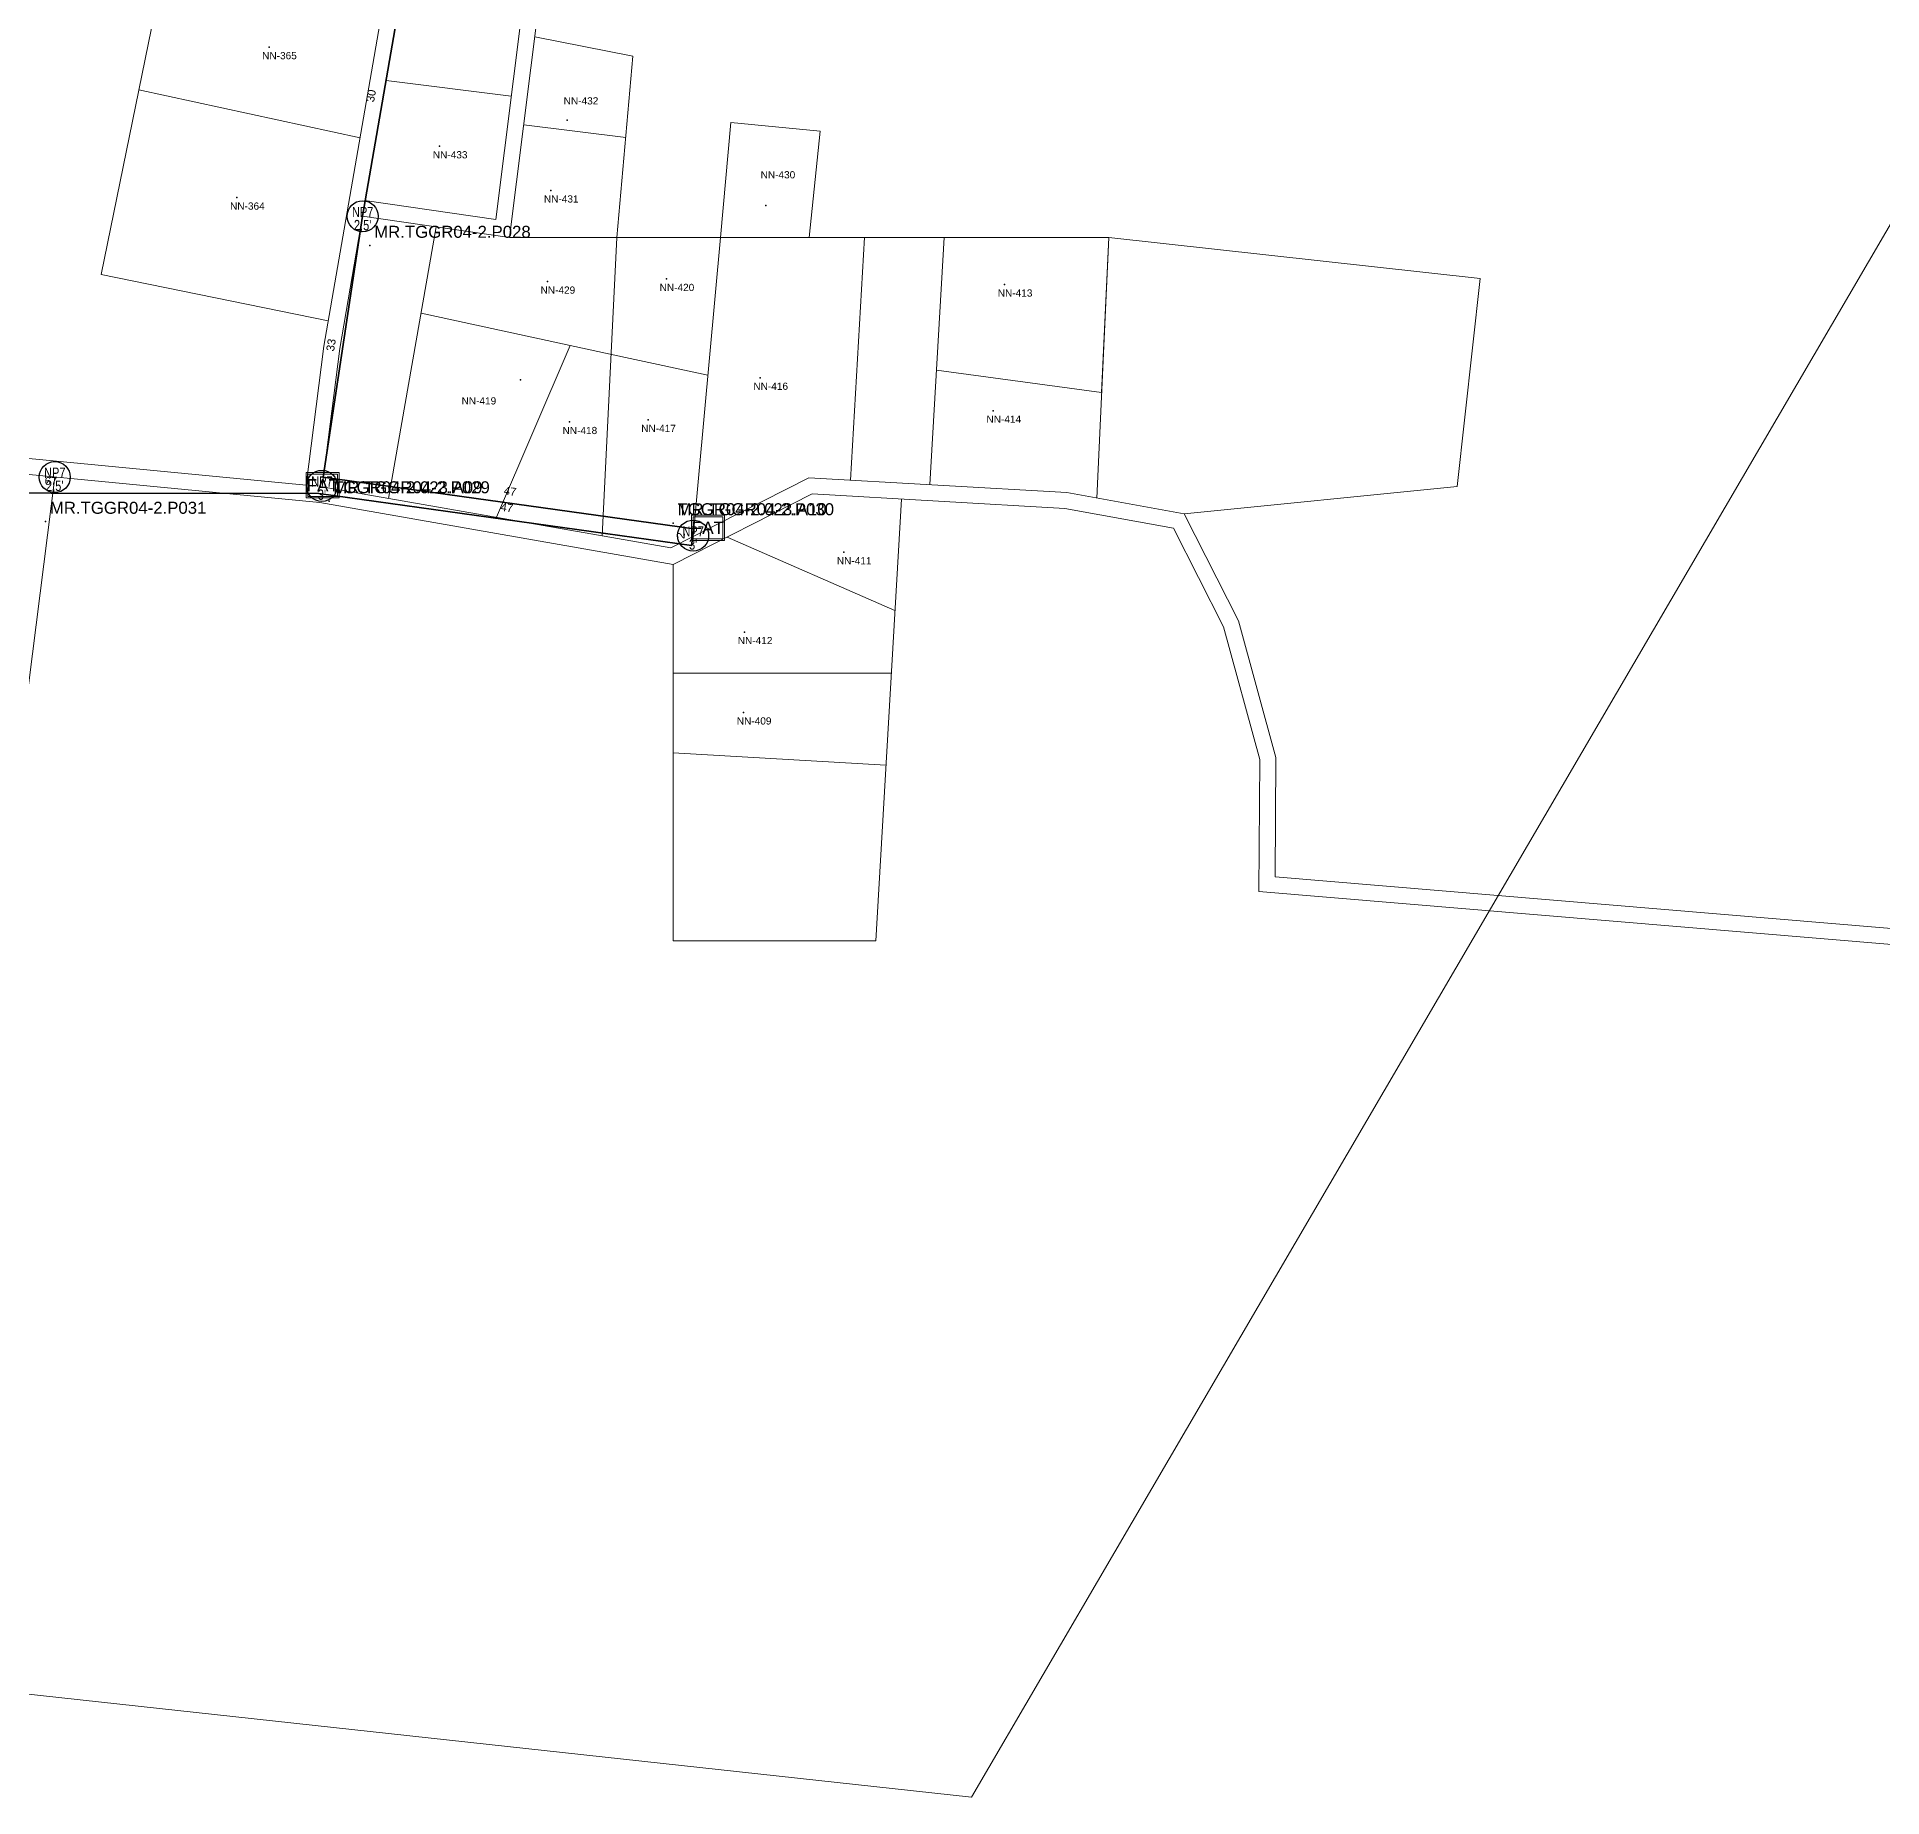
# Model space of a CAD drawing. Header units: metres. Extents: x -2567 to -1147, y 1126 to 2045.
# Drawn here: x -1784.1 to -1553.5, y 1125.7 to 1345.7 of the extents above; entities that cross this region are included whole.
import ezdxf
from ezdxf.enums import TextEntityAlignment as Align

# ---------------------------------------------------------------- set-up
doc = ezdxf.new("R2010")
doc.units = ezdxf.units.M
for name, color, linetype, lineweight in [('BASIC MAP', 7, 'Continuous', 9), ('BOUNDARY FDT 1', 1, 'Continuous', 18), ('FAT', 40, 'Continuous', 9), ('FO 48 CORE', 204, 'Continuous', 35), ('HOME', 7, 'Continuous', 9)]:
    doc.layers.add(name, color=color, linetype=linetype, lineweight=lineweight)
for name, color, linetype in [('BASIC MAP_PT', 7, 'Continuous'), ('BASIC MAP_PT_NUM', 7, 'Continuous'), ('Home Number RW 01 FDT 2', 6, 'Continuous'), ('Label', 130, 'Continuous'), ('NEW POLE 7m (3 inches) FDT 2', 4, 'Continuous'), ('NEW POLE 7M 2.5INCH FDT 2', 212, 'Continuous')]:
    doc.layers.add(name, color=color, linetype=linetype)
doc.styles.get("Standard").update_dxf_attribs({"font": 'arial.ttf'})
doc.styles.add('Title Block 3', font='dgn003.shx')

# ---------------------------------------------------------------- blocks, each defined once
blk = doc.blocks.new('*U68')
at = {"color": 0, "linetype": 'ByBlock', "lineweight": -2}
blk.add_circle((0, 0), 2.24, dxfattribs=at)
at = {"color": 0, "linetype": 'ByBlock', "lineweight": -2, "style": 'Title Block 3', "width": 0.799091}
for s, p in [('NP7', (0, 0.62)), ("3'", (0, -1.27))]:
    blk.add_text(s, height=1.488, dxfattribs=at).set_placement(p, align=Align.MIDDLE_CENTER)
blk = doc.blocks.new('*U70')
at = {"color": 0, "linetype": 'ByBlock', "lineweight": -2}
blk.add_circle((0, 0), 2.24, dxfattribs=at)
at = {"color": 0, "linetype": 'ByBlock', "lineweight": -2, "style": 'Title Block 3', "width": 0.799091}
for s, p in [('NP7', (0, 0.62)), ("2,5'", (0, -1.27))]:
    blk.add_text(s, height=1.488, dxfattribs=at).set_placement(p, align=Align.MIDDLE_CENTER)

msp = doc.modelspace()

# ---------------------------------------------------------------- linework, layer by layer
at = {"layer": 'BASIC MAP', "lineweight": 0}
for points in [[(-1553.42, 1413.24), (-1594.61, 1415.93), (-1638.49, 1410.55), (-1654.91, 1402.71), (-1655.89, 1371.81), (-1660.56, 1371.56), (-1671.35, 1373.03), (-1673.31, 1363.48), (-1683.61, 1355.87), (-1705.19, 1350.24), (-1720.26, 1356.21), (-1721.51, 1348.82), (-1725.04, 1320.65), (-1743.41, 1323.3), (-1746.27, 1306.79), (-1748.49, 1289.5), (-1704.91, 1281.86), (-1687.64, 1290.63), (-1655.42, 1288.77), (-1640.76, 1286.13), (-1633.97, 1272.73), (-1629.27, 1255.67), (-1629.38, 1240.76), (-1525.54, 1232.04)], [(-2023.46, 1301.49), (-1999.7, 1300.46), (-1983.27, 1297.33), (-1954.92, 1284.91), (-1924.81, 1278.72), (-1842.15, 1264.57), (-1832.14, 1284.78), (-1809.93, 1290.18), (-1787.28, 1293.24), (-1750.48, 1289.69), (-1748.25, 1307.09), (-1739.24, 1359.15), (-1734.35, 1366.61), (-1749.49, 1378.66), (-1773.57, 1382.9), (-1788.11, 1385.52), (-1787.78, 1394.07), (-1791.5, 1394.76), (-1826.93, 1387.92), (-1835.29, 1387.25), (-1852.6, 1392.87), (-1861.18, 1393.99), (-1873.94, 1390.59), (-1890.46, 1378.78)], [(-1743.13, 1325.28), (-1726.77, 1322.92), (-1723.49, 1349.11), (-1722.16, 1356.96), (-1733.44, 1364.34), (-1737.33, 1358.4), (-1743.07, 1325.27)], [(-2024.35, 1299.53), (-1999.94, 1298.47), (-1983.87, 1295.4), (-1955.53, 1282.99), (-1925.19, 1276.75), (-1841.02, 1262.34), (-1830.76, 1283.05), (-1809.55, 1288.21), (-1787.24, 1291.23), (-1748.75, 1287.51), (-1704.6, 1279.77), (-1687.22, 1288.6), (-1655.66, 1286.78), (-1642.09, 1284.34), (-1635.84, 1272.01), (-1631.27, 1255.41), (-1631.4, 1238.92), (-1525.95, 1230.07), (-1534.57, 1189.51), (-1536.35, 1155.98)]]:
    msp.add_lwpolyline(points, dxfattribs=at)
at = {"layer": 'BASIC MAP_PT'}
for p in [(-1755.11, 1344.45), (-1717.86, 1335.32), (-1733.79, 1332.06), (-1719.9, 1326.53), (-1759.12, 1325.64), (-1693.03, 1324.64), (-1742.5, 1319.63), (-1720.32, 1315.14), (-1705.44, 1315.47), (-1663.19, 1314.77), (-1723.69, 1302.87), (-1693.72, 1303.13), (-1664.6, 1299), (-1717.57, 1297.6), (-1707.74, 1297.86), (-1747.61, 1287.7), (-1747.61, 1287.7), (-1783.03, 1285.14), (-1704.59, 1284.96), (-1704.59, 1284.96), (-1683.29, 1281.31), (-1695.67, 1271.34), (-1695.8, 1261.3)]:
    msp.add_point(p, dxfattribs=at)
at = {"layer": 'BOUNDARY FDT 1'}
msp.add_lwpolyline([(-1660.23, 1639.76), (-1481.41, 1443.99), (-1667.34, 1125.73), (-2420.4, 1207.97), (-2566.74, 1457.4), (-2517.96, 1564.7), (-2246.18, 1543.79), (-1660.23, 1639.76)], dxfattribs=at)
at = {"layer": 'FAT', "transparency": 16777216, "flags": 128}
for points in [[(-1750.45, 1288.1), (-1746.36, 1288.1), (-1746.36, 1291.26), (-1750.45, 1291.26)], [(-1750.25, 1288.3), (-1746.56, 1288.3), (-1746.56, 1291.06), (-1750.25, 1291.06)], [(-1702.3, 1282.78), (-1698.21, 1282.78), (-1698.21, 1285.94), (-1702.3, 1285.94)], [(-1702.1, 1282.98), (-1698.41, 1282.98), (-1698.41, 1285.74), (-1702.1, 1285.74)]]:
    msp.add_lwpolyline(points, close=True, dxfattribs=at)
at = {"layer": 'FO 48 CORE'}
msp.add_lwpolyline([(-1738.31, 1352.89), (-1743.41, 1323.3), (-1748.34, 1290.68), (-1702.03, 1284.22), (-1702.31, 1282.15), (-1748.89, 1288.66), (-1815.86, 1288.74), (-1841.88, 1266.86), (-1853.97, 1235.12), (-1861.27, 1204.01), (-1863.04, 1204.69), (-1855.89, 1235.2), (-1843.42, 1268.05), (-1870.52, 1269.42), (-1915.78, 1277.28), (-1961.74, 1290.11), (-1999.7, 1300.46), (-2042.94, 1321.65)], dxfattribs=at)
at = {"layer": 'HOME', "lineweight": 0}
for points in [[(-1747.7, 1310.25), (-1776.07, 1316.03), (-1766.68, 1362.16), (-1739.53, 1357.46)], [(-1721.9, 1345.71), (-1709.63, 1343.32), (-1711.63, 1320.65)], [(-1740.47, 1340.28), (-1724.84, 1338.32)], [(-1771.37, 1339.09), (-1743.74, 1333.12)], [(-1723.28, 1334.73), (-1710.53, 1333.14)], [(-1698.7, 1320.65), (-1697.39, 1335.04), (-1686.22, 1333.96), (-1687.6, 1320.65)], [(-1734.22, 1321.98), (-1740.17, 1288.04)], [(-1725.04, 1320.65), (-1650.17, 1320.65), (-1651.67, 1288.09)], [(-1711.63, 1320.65), (-1713.46, 1283.36)], [(-1698.7, 1320.65), (-1702.11, 1283.28)], [(-1680.69, 1320.65), (-1682.44, 1290.33)], [(-1670.73, 1320.65), (-1672.52, 1289.76)], [(-1651.06, 1301.26), (-1650.17, 1320.65), (-1603.75, 1315.53), (-1606.62, 1289.52), (-1640.76, 1286.13)], [(-1736.11, 1311.19), (-1710.57, 1305.67)], [(-1717.49, 1307.17), (-1726.7, 1285.68)], [(-1710.57, 1305.67), (-1700.27, 1303.44)], [(-1671.69, 1304.05), (-1651.06, 1301.26)], [(-1704.6, 1279.77), (-1704.6, 1232.74), (-1679.29, 1232.74), (-1676.09, 1287.96)], [(-1697.85, 1283.2), (-1676.9, 1274.03)], [(-1704.6, 1266.18), (-1677.35, 1266.18)], [(-1704.6, 1256.25), (-1678.02, 1254.72)]]:
    msp.add_lwpolyline(points, dxfattribs=at)
at = {"layer": 'HOME'}
msp.add_lwpolyline([(-1781.89, 1290.71), (-1786.03, 1257.73)], dxfattribs=at)

# ---------------------------------------------------------------- block references
at = {"layer": 'NEW POLE 7m (3 inches) FDT 2', "xscale": 0.866141732282704, "yscale": 0.866141732282704, "zscale": 0.866141732282704}
for p in [(-1748.5, 1289.61), (-1702.11, 1283.39)]:
    msp.add_blockref('*U68', p, dxfattribs=at)
at = {"layer": 'NEW POLE 7M 2.5INCH FDT 2', "xscale": 0.866141732282704, "yscale": 0.866141732282704, "zscale": 0.866141732282704}
for p in [(-1743.41, 1323.3), (-1781.89, 1290.71)]:
    msp.add_blockref('*U70', p, dxfattribs=at)

# ---------------------------------------------------------------- texts
at = {"layer": 'BASIC MAP_PT_NUM'}
for s, p in [('TGGR04-2.023.A09', (-1747.08, 1288.23)), ('TGGR04-2.023.A10', (-1704.06, 1285.49))]:
    msp.add_text(s, height=1.5, dxfattribs=at).set_placement(p, align=Align.BOTTOM_LEFT)
at = {"layer": 'FAT', "color": 0, "transparency": 16777216, "flags": 2}
for p in [(-1748.4, 1289.68), (-1700.26, 1284.36)]:
    msp.add_attdef('FAT', text='16', height=1.536, dxfattribs=at).set_placement(p, align=Align.MIDDLE)
at = {"layer": 'Home Number RW 01 FDT 2'}
for s, p in [('NN-365', (-1755.97, 1342.66)), ('NN-432', (-1718.29, 1337.01)), ('NN-433', (-1734.64, 1330.27)), ('NN-430', (-1693.68, 1327.77)), ('NN-431', (-1720.76, 1324.75)), ('NN-364', (-1759.98, 1323.86)), ('NN-429', (-1721.18, 1313.36)), ('NN-420', (-1706.3, 1313.69)), ('NN-413', (-1664.04, 1312.99)), ('NN-419', (-1731.05, 1299.51)), ('NN-416', (-1694.58, 1301.34)), ('NN-414', (-1665.45, 1297.22)), ('NN-418', (-1718.43, 1295.81)), ('NN-417', (-1708.6, 1296.07)), ('NN-411', (-1684.15, 1279.53)), ('NN-412', (-1696.53, 1269.56)), ('NN-409', (-1696.65, 1259.51))]:
    msp.add_text(s, height=0.9, dxfattribs=at).set_placement(p, align=Align.BOTTOM_LEFT)
at = {"layer": 'Label', "char_height": 1, "attachment_point": 8}
for s, insert, rotation in [('30', (-1741.85, 1338.27), 80.2196), ('33', (-1746.86, 1307.14), 81.4075), ('67', (-1782.37, 1289.7), 359.9305), ('47', (-1725.05, 1288.44), 352.0608), ('47', (-1725.46, 1286.4), 352.0516), ('2', (-1703.16, 1283.32), 82.0608)]:
    msp.add_mtext(s, dxfattribs=dict(at, insert=insert, rotation=rotation))
at = {"layer": 'NEW POLE 7m (3 inches) FDT 2'}
for s, p in [('MR.TGGR04-2.P029', (-1747.08, 1288.23)), ('MR.TGGR04-2.P030', (-1704.06, 1285.49))]:
    msp.add_text(s, height=1.5, dxfattribs=at).set_placement(p, align=Align.BOTTOM_LEFT)
at = {"layer": 'NEW POLE 7M 2.5INCH FDT 2'}
for s, p in [('MR.TGGR04-2.P028', (-1741.97, 1320.16)), ('MR.TGGR04-2.P031', (-1782.5, 1285.67))]:
    msp.add_text(s, height=1.5, dxfattribs=at).set_placement(p, align=Align.BOTTOM_LEFT)

doc.saveas('drawing.dxf')
